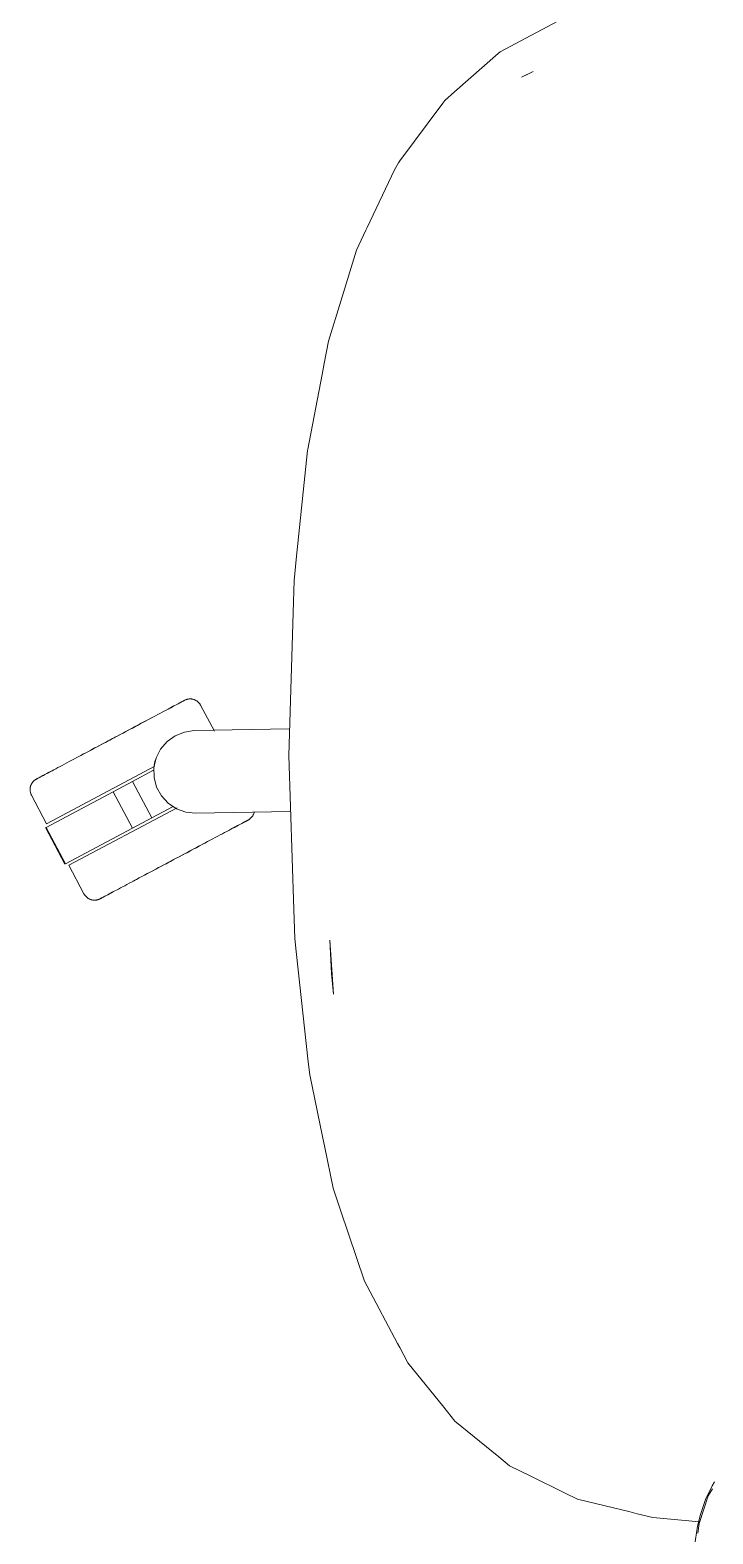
# Model space of a CAD drawing. Header units: millimetres. Extents: x 155927 to 295199, y -4084 to 97293.
# Drawn here: x 201809 to 202041, y 31884 to 32395 of the extents above; entities that cross this region are included whole.
import ezdxf

# ---------------------------------------------------------------- set-up
doc = ezdxf.new("R2010")
doc.units = ezdxf.units.MM
doc.header["$MEASUREMENT"] = 0
doc.layers.add('G-IMPT', color=8, linetype='CONTINUOUS', lineweight=9)
doc.layers.add('I-FURN', color=8, linetype='CONTINUOUS', lineweight=9)

msp = doc.modelspace()

# ---------------------------------------------------------------- linework, layer by layer
at = {"layer": 'G-IMPT'}
for p, q in [((201990.29, 32398.76), (201979.05, 32392.75)), ((201979.05, 32392.75), (201968.61, 32387.17)), ((201953.16, 32373.56), (201967.95, 32386.58)), ((201967.95, 32386.58), (201968.61, 32387.17)), ((201975.91, 32378.56), (201979.8, 32380.51)), ((201975.91, 32378.56), (201978.21, 32379.73)), ((201978.21, 32379.73), (201979.8, 32380.51)), ((201953.16, 32373.56), (201949.9, 32370.69)), ((201934.61, 32350.23), (201949.18, 32369.72)), ((201949.18, 32369.72), (201949.9, 32370.69)), ((201932.78, 32347.17), (201933.21, 32347.88)), ((201934.15, 32349.46), (201933.21, 32347.88)), ((201934.61, 32350.23), (201934.15, 32349.46)), ((201932.78, 32347.17), (201923.52, 32327.53)), ((201923.52, 32327.53), (201923.09, 32326.61)), ((201919.9, 32319.85), (201923.09, 32326.61)), ((201919.9, 32319.85), (201914.57, 32302.58)), ((201914.57, 32302.58), (201910.38, 32288.97)), ((201910.38, 32288.97), (201908.92, 32281.37)), ((201908.22, 32277.7), (201908.92, 32281.37)), ((201908.22, 32277.7), (201903.35, 32252.32)), ((201903.26, 32251.86), (201899.44, 32214.87)), ((201903.26, 32251.86), (201903.35, 32252.32)), ((201899.44, 32214.87), (201898.71, 32207.8)), ((201898.48, 32200.54), (201898.71, 32207.8)), ((201896.87, 32148.38), (201898.48, 32200.54)), ((201898.57, 32096.2), (201896.87, 32148.38)), ((201898.57, 32096.2), (201898.9, 32086.26)), ((201899.38, 32081.88), (201898.9, 32086.26)), ((201910.78, 32085.72), (201912.02, 32067.44)), ((201910.78, 32085.72), (201911.41, 32074.39)), ((201899.38, 32081.88), (201903.51, 32044.44)), ((201912.02, 32067.44), (201911.41, 32074.39)), ((201903.99, 32040.02), (201903.51, 32044.44)), ((201908.34, 32019.08), (201903.99, 32040.02)), ((201908.34, 32019.08), (201909.11, 32015.4)), ((201909.11, 32015.4), (201911.98, 32001.58)), ((201914.49, 31994.14), (201911.98, 32001.58)), ((201914.49, 31994.14), (201922.64, 31970.05)), ((201923.52, 31968.39), (201922.64, 31970.05)), ((201933.81, 31948.88), (201923.52, 31968.39)), ((201933.81, 31948.88), (201934.54, 31947.51)), ((201937.25, 31942.38), (201934.54, 31947.51)), ((201937.25, 31942.38), (201949.46, 31927.24)), ((201953.22, 31922.58), (201949.46, 31927.24)), ((201968.17, 31910.41), (201953.22, 31922.58)), ((201968.17, 31910.41), (201971.82, 31907.43)), ((201971.82, 31907.43), (201978.98, 31903.91)), ((201990.45, 31898.26), (201978.98, 31903.91)), ((201990.45, 31898.26), (201994.81, 31896.11)), ((202038.33, 31895.94), (202040.54, 31900.58)), ((202039.19, 31897.16), (202040.66, 31899.61)), ((202040.54, 31900.58), (202041.34, 31901.95)), ((201994.81, 31896.11), (202012.76, 31891.71)), ((202036.16, 31887.77), (202039.19, 31897.16)), ((202036.59, 31890.85), (202038.33, 31895.94)), ((202012.76, 31891.71), (202015.13, 31891.13)), ((202020.42, 31889.83), (202015.13, 31891.13)), ((202036.3, 31888.39), (202020.42, 31889.83)), ((202036.59, 31890.85), (202035.61, 31886.93)), ((202035.61, 31886.93), (202034.5, 31880.17)), ((202035.7, 31884.48), (202036.16, 31887.77))]:
    msp.add_line(p, q, dxfattribs=at)
at = {"layer": 'I-FURN'}
for p, q in [((201855.31, 32163.81), (201854.63, 32163.45)), ((201855.95, 32164.16), (201855.31, 32163.81)), ((201856.57, 32164.49), (201855.95, 32164.16)), ((201857.15, 32164.8), (201856.57, 32164.49)), ((201856.84, 32164.63), (201857.41, 32164.93)), ((201857.71, 32165.09), (201857.15, 32164.8)), ((201857.41, 32164.93), (201857.95, 32165.22)), ((201858.22, 32165.36), (201857.71, 32165.09)), ((201857.95, 32165.22), (201858.45, 32165.48)), ((201858.7, 32165.62), (201858.22, 32165.36)), ((201858.45, 32165.48), (201858.91, 32165.73)), ((201859.15, 32165.86), (201858.7, 32165.62)), ((201858.91, 32165.73), (201859.34, 32165.96)), ((201859.56, 32166.08), (201859.15, 32165.86)), ((201859.34, 32165.96), (201859.74, 32166.17)), ((201859.93, 32166.27), (201859.56, 32166.08)), ((201859.74, 32166.17), (201860.09, 32166.36)), ((201860.27, 32166.45), (201859.93, 32166.27)), ((201860.09, 32166.36), (201860.41, 32166.53)), ((201860.57, 32166.61), (201860.27, 32166.45)), ((201860.41, 32166.53), (201860.69, 32166.68)), ((201860.82, 32166.75), (201860.57, 32166.61)), ((201860.69, 32166.68), (201860.93, 32166.8)), ((201861.04, 32166.86), (201860.82, 32166.75)), ((201860.93, 32166.8), (201861.13, 32166.91)), ((201861.22, 32166.96), (201861.04, 32166.86)), ((201861.13, 32166.91), (201861.29, 32167)), ((201861.36, 32167.04), (201861.22, 32166.96)), ((201861.29, 32167), (201861.42, 32167.06)), ((201861.46, 32167.09), (201861.36, 32167.04)), ((201861.42, 32167.06), (201861.5, 32167.11)), ((201861.52, 32167.12), (201861.46, 32167.09)), ((201861.5, 32167.11), (201861.54, 32167.13)), ((201861.54, 32167.13), (201861.52, 32167.12)), ((201861.54, 32167.13), (201861.69, 32167.2)), ((201861.54, 32167.13), (201861.54, 32167.13)), ((201861.69, 32167.2), (201861.84, 32167.27)), ((201861.84, 32167.27), (201861.98, 32167.33)), ((201861.98, 32167.33), (201862.14, 32167.39)), ((201862.14, 32167.39), (201862.29, 32167.44)), ((201862.29, 32167.44), (201862.44, 32167.48)), ((201862.44, 32167.48), (201862.6, 32167.52)), ((201862.6, 32167.52), (201862.76, 32167.55)), ((201862.76, 32167.55), (201862.92, 32167.57)), ((201862.92, 32167.57), (201863.08, 32167.59)), ((201863.08, 32167.59), (201863.24, 32167.6)), ((201863.24, 32167.6), (201863.4, 32167.6)), ((201863.4, 32167.6), (201863.56, 32167.6)), ((201863.56, 32167.6), (201863.72, 32167.59)), ((201863.72, 32167.59), (201863.88, 32167.58)), ((201863.88, 32167.58), (201864.04, 32167.56)), ((201864.04, 32167.56), (201864.2, 32167.53)), ((201864.2, 32167.53), (201864.36, 32167.5)), ((201864.36, 32167.5), (201864.52, 32167.46)), ((201864.52, 32167.46), (201864.67, 32167.41)), ((201864.67, 32167.41), (201864.82, 32167.36)), ((201864.82, 32167.36), (201864.97, 32167.3)), ((201864.97, 32167.3), (201865.12, 32167.23)), ((201865.12, 32167.23), (201865.27, 32167.16)), ((201865.27, 32167.16), (201865.41, 32167.09)), ((201865.41, 32167.09), (201865.55, 32167.01)), ((201865.55, 32167.01), (201865.68, 32166.92)), ((201865.68, 32166.92), (201865.82, 32166.83)), ((201865.82, 32166.83), (201865.94, 32166.73)), ((201865.94, 32166.73), (201866.07, 32166.63)), ((201866.07, 32166.63), (201866.19, 32166.52)), ((201866.19, 32166.52), (201866.3, 32166.41)), ((201866.3, 32166.41), (201866.41, 32166.29)), ((201866.41, 32166.29), (201866.52, 32166.17)), ((201866.52, 32166.17), (201866.62, 32166.04)), ((201866.62, 32166.04), (201866.72, 32165.91)), ((201866.72, 32165.91), (201866.81, 32165.78)), ((201866.81, 32165.78), (201866.89, 32165.64)), ((201866.89, 32165.64), (201866.97, 32165.5)), ((201866.97, 32165.5), (201867, 32165.46)), ((201871.7, 32156.62), (201867, 32165.46)), ((201845.52, 32158.61), (201844.57, 32158.11)), ((201845.01, 32158.34), (201845.95, 32158.84)), ((201846.45, 32159.1), (201845.52, 32158.61)), ((201845.95, 32158.84), (201846.87, 32159.33)), ((201847.36, 32159.59), (201846.45, 32159.1)), ((201846.87, 32159.33), (201847.77, 32159.81)), ((201848.26, 32160.07), (201847.36, 32159.59)), ((201847.77, 32159.81), (201848.66, 32160.28)), ((201849.13, 32160.53), (201848.26, 32160.07)), ((201848.66, 32160.28), (201849.53, 32160.74)), ((201849.99, 32160.99), (201849.13, 32160.53)), ((201849.53, 32160.74), (201850.38, 32161.19)), ((201850.82, 32161.43), (201849.99, 32160.99)), ((201851.64, 32161.86), (201850.82, 32161.43)), ((201852.42, 32162.28), (201851.64, 32161.86)), ((201853.19, 32162.69), (201852.42, 32162.28)), ((201853.92, 32163.08), (201853.19, 32162.69)), ((201854.63, 32163.45), (201853.92, 32163.08)), ((201835.13, 32153.09), (201836.14, 32153.62)), ((201836.68, 32153.91), (201835.67, 32153.38)), ((201836.14, 32153.62), (201837.14, 32154.16)), ((201837.68, 32154.44), (201836.68, 32153.91)), ((201837.14, 32154.16), (201838.15, 32154.69)), ((201838.69, 32154.98), (201837.68, 32154.44)), ((201838.15, 32154.69), (201839.15, 32155.22)), ((201839.69, 32155.51), (201838.69, 32154.98)), ((201839.15, 32155.22), (201840.14, 32155.75)), ((201840.68, 32156.04), (201839.69, 32155.51)), ((201840.14, 32155.75), (201841.14, 32156.28)), ((201841.67, 32156.56), (201840.68, 32156.04)), ((201841.14, 32156.28), (201842.12, 32156.8)), ((201842.65, 32157.08), (201841.67, 32156.56)), ((201842.12, 32156.8), (201843.09, 32157.32)), ((201843.61, 32157.6), (201842.65, 32157.08)), ((201843.09, 32157.32), (201844.06, 32157.83)), ((201844.57, 32158.11), (201843.61, 32157.6)), ((201844.06, 32157.83), (201845.01, 32158.34)), ((201855.59, 32153.16), (201858.33, 32155.13)), ((201858.33, 32155.13), (201861.47, 32156.38)), ((201861.47, 32156.38), (201864.81, 32156.84)), ((201864.81, 32156.84), (201897.15, 32157.41)), ((201825.46, 32147.94), (201826.37, 32148.43)), ((201826.87, 32148.69), (201825.95, 32148.2)), ((201826.37, 32148.43), (201827.3, 32148.92)), ((201827.81, 32149.19), (201826.87, 32148.69)), ((201827.3, 32148.92), (201828.24, 32149.42)), ((201828.76, 32149.7), (201827.81, 32149.19)), ((201828.24, 32149.42), (201829.2, 32149.93)), ((201829.72, 32150.21), (201828.76, 32149.7)), ((201829.2, 32149.93), (201830.17, 32150.45)), ((201830.7, 32150.73), (201829.72, 32150.21)), ((201830.17, 32150.45), (201831.15, 32150.97)), ((201831.68, 32151.25), (201830.7, 32150.73)), ((201831.15, 32150.97), (201832.13, 32151.49)), ((201832.67, 32151.78), (201831.68, 32151.25)), ((201832.13, 32151.49), (201833.13, 32152.02)), ((201833.67, 32152.31), (201832.67, 32151.78)), ((201833.13, 32152.02), (201834.13, 32152.55)), ((201834.67, 32152.84), (201833.67, 32152.31)), ((201834.13, 32152.55), (201835.13, 32153.09)), ((201835.67, 32153.38), (201834.67, 32152.84)), ((201851.88, 32147.58), (201853.4, 32150.6)), ((201853.4, 32150.6), (201855.59, 32153.16)), ((201814.75, 32125.26), (201851.47, 32144.79)), ((201816.57, 32143.22), (201815.97, 32142.9)), ((201817.21, 32143.56), (201816.57, 32143.22)), ((201817.87, 32143.91), (201817.21, 32143.56)), ((201818.57, 32144.28), (201817.87, 32143.91)), ((201819.29, 32144.66), (201818.57, 32144.28)), ((201820.04, 32145.06), (201819.29, 32144.66)), ((201820.81, 32145.47), (201820.04, 32145.06)), ((201821.61, 32145.9), (201820.81, 32145.47)), ((201822.44, 32146.34), (201821.61, 32145.9)), ((201823.29, 32146.79), (201822.44, 32146.34)), ((201824.15, 32147.25), (201823.29, 32146.79)), ((201825.04, 32147.72), (201824.15, 32147.25)), ((201825.95, 32148.2), (201825.04, 32147.72)), ((201843.92, 32139.64), (201851.06, 32143.44)), ((201851.13, 32144.29), (201851.88, 32147.58)), ((201851.19, 32140.92), (201851.13, 32144.29)), ((201809.33, 32138.08), (201809.38, 32138.23)), ((201809.38, 32138.23), (201809.44, 32138.38)), ((201809.44, 32138.38), (201809.5, 32138.53)), ((201809.5, 32138.53), (201809.57, 32138.67)), ((201809.57, 32138.67), (201809.65, 32138.81)), ((201809.65, 32138.81), (201809.73, 32138.95)), ((201809.73, 32138.95), (201809.82, 32139.09)), ((201809.82, 32139.09), (201809.91, 32139.22)), ((201809.91, 32139.22), (201810.01, 32139.35)), ((201810.01, 32139.35), (201810.11, 32139.47)), ((201810.11, 32139.47), (201810.22, 32139.59)), ((201810.22, 32139.59), (201810.33, 32139.71)), ((201810.33, 32139.71), (201810.45, 32139.82)), ((201810.45, 32139.82), (201810.57, 32139.93)), ((201810.57, 32139.93), (201810.69, 32140.03)), ((201810.69, 32140.03), (201810.82, 32140.12)), ((201810.82, 32140.12), (201810.96, 32140.21)), ((201810.96, 32140.21), (201811.09, 32140.3)), ((201811.09, 32140.3), (201811.23, 32140.38)), ((201811.23, 32140.38), (201811.27, 32140.4)), ((201811.27, 32140.4), (201811.29, 32140.41)), ((201811.28, 32140.4), (201811.27, 32140.4)), ((201811.32, 32140.43), (201811.28, 32140.4)), ((201811.29, 32140.41), (201811.35, 32140.44)), ((201811.4, 32140.47), (201811.32, 32140.43)), ((201811.35, 32140.44), (201811.45, 32140.5)), ((201811.52, 32140.53), (201811.4, 32140.47)), ((201811.45, 32140.5), (201811.59, 32140.57)), ((201811.68, 32140.62), (201811.52, 32140.53)), ((201811.59, 32140.57), (201811.77, 32140.67)), ((201811.88, 32140.73), (201811.68, 32140.62)), ((201811.77, 32140.67), (201811.99, 32140.78)), ((201812.13, 32140.85), (201811.88, 32140.73)), ((201811.99, 32140.78), (201812.25, 32140.92)), ((201812.4, 32141), (201812.13, 32140.85)), ((201812.25, 32140.92), (201812.55, 32141.08)), ((201812.72, 32141.17), (201812.4, 32141)), ((201812.55, 32141.08), (201812.88, 32141.26)), ((201813.08, 32141.36), (201812.72, 32141.17)), ((201812.88, 32141.26), (201813.25, 32141.46)), ((201813.47, 32141.57), (201813.08, 32141.36)), ((201813.25, 32141.46), (201813.66, 32141.67)), ((201813.9, 32141.8), (201813.47, 32141.57)), ((201813.66, 32141.67), (201814.11, 32141.91)), ((201814.37, 32142.05), (201813.9, 32141.8)), ((201814.11, 32141.91), (201814.59, 32142.17)), ((201814.87, 32142.31), (201814.37, 32142.05)), ((201814.59, 32142.17), (201815.11, 32142.44)), ((201815.4, 32142.6), (201814.87, 32142.31)), ((201815.11, 32142.44), (201815.66, 32142.73)), ((201815.97, 32142.9), (201815.4, 32142.6)), ((201815.66, 32142.73), (201816.25, 32143.05)), ((201837.28, 32136.11), (201843.92, 32139.64)), ((201850.49, 32127.28), (201843.92, 32139.64)), ((201852.06, 32137.66), (201851.19, 32140.92)), ((201809.13, 32136.97), (201809.14, 32137.13)), ((201809.13, 32136.81), (201809.13, 32136.97)), ((201809.14, 32136.65), (201809.13, 32136.81)), ((201809.14, 32137.13), (201809.16, 32137.29)), ((201809.15, 32136.48), (201809.14, 32136.65)), ((201809.17, 32136.32), (201809.15, 32136.48)), ((201809.16, 32137.29), (201809.18, 32137.45)), ((201809.19, 32136.16), (201809.17, 32136.32)), ((201809.18, 32137.45), (201809.21, 32137.61)), ((201809.22, 32136.01), (201809.19, 32136.16)), ((201809.21, 32137.61), (201809.24, 32137.77)), ((201809.26, 32135.85), (201809.22, 32136.01)), ((201809.24, 32137.77), (201809.28, 32137.92)), ((201809.3, 32135.69), (201809.26, 32135.85)), ((201809.28, 32137.92), (201809.33, 32138.08)), ((201809.35, 32135.54), (201809.3, 32135.69)), ((201809.4, 32135.39), (201809.35, 32135.54)), ((201809.46, 32135.24), (201809.4, 32135.39)), ((201809.53, 32135.09), (201809.46, 32135.24)), ((201809.6, 32134.95), (201809.53, 32135.09)), ((201809.6, 32134.95), (201814.75, 32125.26)), ((201814.57, 32124.03), (201837.28, 32136.11)), ((201843.85, 32123.75), (201837.28, 32136.11)), ((201853.68, 32134.7), (201852.06, 32137.66)), ((201855.96, 32132.22), (201853.68, 32134.7)), ((201822.27, 32111.14), (201859.01, 32130.68)), ((201857.64, 32131.08), (201850.49, 32127.28)), ((201858.77, 32130.35), (201855.96, 32132.22)), ((201861.94, 32129.21), (201858.77, 32130.35)), ((201865.3, 32128.86), (201861.94, 32129.21)), ((201897.49, 32129.42), (201865.3, 32128.86)), ((201884.68, 32127.96), (201884.59, 32127.83)), ((201884.76, 32128.1), (201884.68, 32127.96)), ((201884.84, 32128.24), (201884.76, 32128.1)), ((201884.91, 32128.39), (201884.84, 32128.24)), ((201884.97, 32128.54), (201884.91, 32128.39)), ((201885.03, 32128.69), (201884.97, 32128.54)), ((201885.08, 32128.84), (201885.03, 32128.69)), ((201885.13, 32128.99), (201885.08, 32128.84)), ((201885.17, 32129.15), (201885.13, 32128.99)), ((201814.4, 32123.94), (201820.97, 32111.58)), ((201821.14, 32111.67), (201814.57, 32124.03)), ((201843.85, 32123.75), (201821.14, 32111.67)), ((201850.49, 32127.28), (201843.85, 32123.75)), ((201875.85, 32122.64), (201876.54, 32123.01)), ((201876.54, 32123.01), (201877.2, 32123.36)), ((201877.2, 32123.36), (201877.84, 32123.7)), ((201877.84, 32123.7), (201878.44, 32124.02)), ((201878.75, 32124.18), (201878.17, 32123.87)), ((201878.44, 32124.02), (201879.01, 32124.32)), ((201879.3, 32124.47), (201878.75, 32124.18)), ((201879.01, 32124.32), (201879.54, 32124.6)), ((201879.82, 32124.75), (201879.3, 32124.47)), ((201879.54, 32124.6), (201880.04, 32124.87)), ((201880.3, 32125.01), (201879.82, 32124.75)), ((201880.04, 32124.87), (201880.51, 32125.12)), ((201880.75, 32125.24), (201880.3, 32125.01)), ((201880.51, 32125.12), (201880.94, 32125.35)), ((201881.16, 32125.46), (201880.75, 32125.24)), ((201880.94, 32125.35), (201881.33, 32125.55)), ((201881.53, 32125.66), (201881.16, 32125.46)), ((201881.33, 32125.55), (201881.69, 32125.74)), ((201881.86, 32125.84), (201881.53, 32125.66)), ((201881.69, 32125.74), (201882.01, 32125.91)), ((201882.16, 32126), (201881.86, 32125.84)), ((201882.01, 32125.91), (201882.29, 32126.06)), ((201882.42, 32126.13), (201882.16, 32126)), ((201882.29, 32126.06), (201882.53, 32126.19)), ((201882.64, 32126.25), (201882.42, 32126.13)), ((201882.53, 32126.19), (201882.73, 32126.3)), ((201882.82, 32126.35), (201882.64, 32126.25)), ((201882.73, 32126.3), (201882.89, 32126.38)), ((201882.96, 32126.42), (201882.82, 32126.35)), ((201882.89, 32126.38), (201883.01, 32126.45)), ((201883.06, 32126.47), (201882.96, 32126.42)), ((201883.01, 32126.45), (201883.09, 32126.49)), ((201883.12, 32126.51), (201883.06, 32126.47)), ((201883.09, 32126.49), (201883.13, 32126.51)), ((201883.14, 32126.52), (201883.12, 32126.51)), ((201883.13, 32126.51), (201883.14, 32126.52)), ((201883.18, 32126.54), (201883.14, 32126.52)), ((201883.32, 32126.62), (201883.18, 32126.54)), ((201883.46, 32126.7), (201883.32, 32126.62)), ((201883.59, 32126.79), (201883.46, 32126.7)), ((201883.72, 32126.89), (201883.59, 32126.79)), ((201883.84, 32126.99), (201883.72, 32126.89)), ((201883.96, 32127.1), (201883.84, 32126.99)), ((201884.08, 32127.21), (201883.96, 32127.1)), ((201884.19, 32127.32), (201884.08, 32127.21)), ((201884.3, 32127.44), (201884.19, 32127.32)), ((201884.4, 32127.57), (201884.3, 32127.44)), ((201884.5, 32127.7), (201884.4, 32127.57)), ((201884.59, 32127.83), (201884.5, 32127.7)), ((201865.65, 32117.22), (201866.6, 32117.72)), ((201867.11, 32117.99), (201866.17, 32117.49)), ((201866.6, 32117.72), (201867.54, 32118.22)), ((201868.04, 32118.49), (201867.11, 32117.99)), ((201867.54, 32118.22), (201868.46, 32118.71)), ((201868.96, 32118.97), (201868.04, 32118.49)), ((201868.46, 32118.71), (201869.37, 32119.19)), ((201869.37, 32119.19), (201870.26, 32119.67)), ((201870.26, 32119.67), (201871.13, 32120.13)), ((201871.13, 32120.13), (201871.97, 32120.58)), ((201871.97, 32120.58), (201872.8, 32121.02)), ((201872.8, 32121.02), (201873.6, 32121.44)), ((201873.6, 32121.44), (201874.37, 32121.85)), ((201874.37, 32121.85), (201875.12, 32122.25)), ((201875.12, 32122.25), (201875.85, 32122.64)), ((201857.27, 32112.76), (201856.26, 32112.23)), ((201856.73, 32112.47), (201857.73, 32113.01)), ((201858.27, 32113.29), (201857.27, 32112.76)), ((201857.73, 32113.01), (201858.74, 32113.54)), ((201859.28, 32113.83), (201858.27, 32113.29)), ((201858.74, 32113.54), (201859.74, 32114.07)), ((201860.28, 32114.36), (201859.28, 32113.83)), ((201859.74, 32114.07), (201860.74, 32114.61)), ((201861.28, 32114.89), (201860.28, 32114.36)), ((201860.74, 32114.61), (201861.74, 32115.14)), ((201862.28, 32115.42), (201861.28, 32114.89)), ((201861.74, 32115.14), (201862.73, 32115.66)), ((201863.26, 32115.95), (201862.28, 32115.42)), ((201862.73, 32115.66), (201863.71, 32116.19)), ((201864.24, 32116.47), (201863.26, 32115.95)), ((201863.71, 32116.19), (201864.69, 32116.7)), ((201865.21, 32116.98), (201864.24, 32116.47)), ((201864.69, 32116.7), (201865.65, 32117.22)), ((201866.17, 32117.49), (201865.21, 32116.98)), ((201822.27, 32111.14), (201827.42, 32101.45)), ((201847.54, 32107.59), (201846.64, 32107.11)), ((201847.05, 32107.33), (201847.96, 32107.81)), ((201848.46, 32108.08), (201847.54, 32107.59)), ((201847.96, 32107.81), (201848.89, 32108.31)), ((201849.4, 32108.58), (201848.46, 32108.08)), ((201848.89, 32108.31), (201849.84, 32108.81)), ((201850.35, 32109.08), (201849.4, 32108.58)), ((201849.84, 32108.81), (201850.8, 32109.32)), ((201851.32, 32109.6), (201850.35, 32109.08)), ((201850.8, 32109.32), (201851.76, 32109.83)), ((201852.29, 32110.11), (201851.32, 32109.6)), ((201851.76, 32109.83), (201852.74, 32110.35)), ((201853.28, 32110.64), (201852.29, 32110.11)), ((201852.74, 32110.35), (201853.73, 32110.88)), ((201854.27, 32111.16), (201853.28, 32110.64)), ((201853.73, 32110.88), (201854.72, 32111.41)), ((201855.26, 32111.69), (201854.27, 32111.16)), ((201854.72, 32111.41), (201855.72, 32111.94)), ((201856.26, 32112.23), (201855.26, 32111.69)), ((201855.72, 32111.94), (201856.73, 32112.47)), ((201837.26, 32102.12), (201837.84, 32102.43)), ((201837.84, 32102.43), (201838.46, 32102.76)), ((201838.46, 32102.76), (201839.1, 32103.1)), ((201839.1, 32103.1), (201839.78, 32103.46)), ((201839.78, 32103.46), (201840.49, 32103.84)), ((201840.49, 32103.84), (201841.23, 32104.23)), ((201841.23, 32104.23), (201841.99, 32104.63)), ((201841.99, 32104.63), (201842.77, 32105.05)), ((201842.77, 32105.05), (201843.59, 32105.48)), ((201843.59, 32105.48), (201844.42, 32105.93)), ((201844.88, 32106.17), (201844.03, 32105.72)), ((201844.42, 32105.93), (201845.28, 32106.38)), ((201845.75, 32106.63), (201844.88, 32106.17)), ((201845.28, 32106.38), (201846.16, 32106.85)), ((201846.64, 32107.11), (201845.75, 32106.63)), ((201846.16, 32106.85), (201847.05, 32107.33)), ((201827.44, 32101.41), (201827.42, 32101.45)), ((201827.52, 32101.27), (201827.44, 32101.41)), ((201827.6, 32101.14), (201827.52, 32101.27)), ((201827.69, 32101), (201827.6, 32101.14)), ((201827.79, 32100.87), (201827.69, 32101)), ((201827.89, 32100.75), (201827.79, 32100.87)), ((201828, 32100.63), (201827.89, 32100.75)), ((201828.11, 32100.51), (201828, 32100.63)), ((201828.22, 32100.4), (201828.11, 32100.51)), ((201828.34, 32100.29), (201828.22, 32100.4)), ((201828.47, 32100.19), (201828.34, 32100.29)), ((201828.6, 32100.09), (201828.47, 32100.19)), ((201828.73, 32100), (201828.6, 32100.09)), ((201828.86, 32099.91), (201828.73, 32100)), ((201829, 32099.83), (201828.86, 32099.91)), ((201829.14, 32099.75), (201829, 32099.83)), ((201829.29, 32099.68), (201829.14, 32099.75)), ((201829.44, 32099.62), (201829.29, 32099.68)), ((201829.59, 32099.56), (201829.44, 32099.62)), ((201829.74, 32099.51), (201829.59, 32099.56)), ((201829.89, 32099.46), (201829.74, 32099.51)), ((201830.05, 32099.42), (201829.89, 32099.46)), ((201830.21, 32099.39), (201830.05, 32099.42)), ((201830.37, 32099.36), (201830.21, 32099.39)), ((201830.53, 32099.34), (201830.37, 32099.36)), ((201830.69, 32099.32), (201830.53, 32099.34)), ((201830.85, 32099.31), (201830.69, 32099.32)), ((201831.01, 32099.31), (201830.85, 32099.31)), ((201831.17, 32099.32), (201831.01, 32099.31)), ((201831.33, 32099.33), (201831.17, 32099.32)), ((201831.49, 32099.35), (201831.33, 32099.33)), ((201831.65, 32099.37), (201831.49, 32099.35)), ((201831.81, 32099.4), (201831.65, 32099.37)), ((201831.97, 32099.44), (201831.81, 32099.4)), ((201832.12, 32099.48), (201831.97, 32099.44)), ((201832.27, 32099.53), (201832.12, 32099.48)), ((201832.43, 32099.58), (201832.27, 32099.53)), ((201832.58, 32099.64), (201832.43, 32099.58)), ((201832.72, 32099.71), (201832.58, 32099.64)), ((201832.87, 32099.78), (201832.72, 32099.71)), ((201832.91, 32099.81), (201832.87, 32099.79)), ((201832.87, 32099.78), (201832.89, 32099.8)), ((201832.87, 32099.79), (201832.87, 32099.78)), ((201832.89, 32099.8), (201832.95, 32099.83)), ((201833, 32099.85), (201832.91, 32099.81)), ((201832.95, 32099.83), (201833.05, 32099.88)), ((201833.12, 32099.92), (201833, 32099.85)), ((201833.05, 32099.88), (201833.19, 32099.96)), ((201833.28, 32100), (201833.12, 32099.92)), ((201833.19, 32099.96), (201833.37, 32100.05)), ((201833.48, 32100.11), (201833.28, 32100)), ((201833.37, 32100.05), (201833.59, 32100.17)), ((201833.72, 32100.24), (201833.48, 32100.11)), ((201833.59, 32100.17), (201833.84, 32100.3)), ((201834, 32100.39), (201833.72, 32100.24)), ((201833.84, 32100.3), (201834.14, 32100.46)), ((201834.32, 32100.56), (201834, 32100.39)), ((201834.14, 32100.46), (201834.48, 32100.64)), ((201834.67, 32100.75), (201834.32, 32100.56)), ((201834.48, 32100.64), (201834.85, 32100.84)), ((201835.07, 32100.95), (201834.67, 32100.75)), ((201834.85, 32100.84), (201835.26, 32101.06)), ((201835.5, 32101.18), (201835.07, 32100.95)), ((201835.26, 32101.06), (201835.71, 32101.29)), ((201835.96, 32101.43), (201835.5, 32101.18)), ((201835.71, 32101.29), (201836.19, 32101.55)), ((201836.46, 32101.7), (201835.96, 32101.43)), ((201836.19, 32101.55), (201836.71, 32101.83)), ((201837, 32101.98), (201836.46, 32101.7)), ((201836.71, 32101.83), (201837.26, 32102.12)), ((201837.57, 32102.28), (201837, 32101.98))]:
    msp.add_line(p, q, dxfattribs=at)
msp.add_arc((201864.86, 32142.85), 13.81, 162.664, 167.6527, dxfattribs=at)
msp.add_open_spline([(201851.25, 32145.21), (201851.33, 32145.64), (201851.43, 32146.07), (201851.55, 32146.49)], degree=3, dxfattribs=at)

doc.saveas('drawing.dxf')
